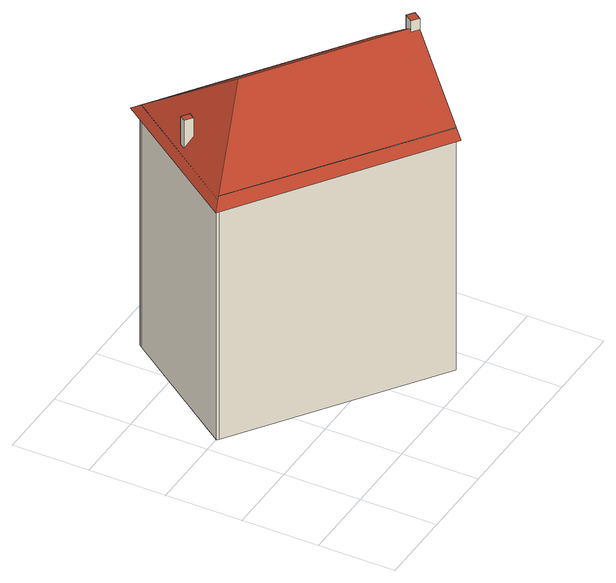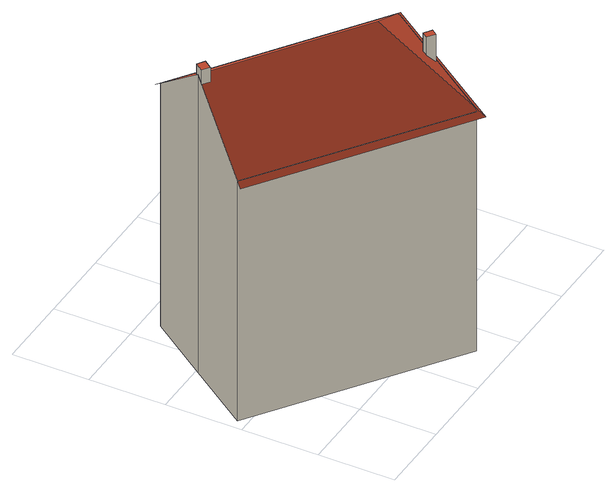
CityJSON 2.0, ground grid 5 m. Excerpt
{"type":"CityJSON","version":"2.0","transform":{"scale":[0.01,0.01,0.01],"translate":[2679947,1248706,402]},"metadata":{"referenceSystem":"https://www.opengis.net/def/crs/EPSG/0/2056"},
"CityObjects":{
"building1":{"type":"Building","attributes":{"class":"BB01","Herkunft":"EE_LB_2007","QualitaetStatus":1,"FileCreationDate":"2012-04-10","Region":7,"GebaeudeStatus":1},"children":["building1-1","building1-2","building1-3"]},
"building1-1":{"type":"BuildingPart","attributes":{"Geomtype":1},"parents":["building1"],"geometry":[{"type":"MultiSurface","lod":"2","boundaries":[[[0,1,2,3]],[[2,4,5,6]],[[4,1,7,5]],[[8,7,1,9]],[[8,9,0,10]],[[0,3,11,10]],[[3,12,13,11]],[[12,2,6,13]],[[14,8,15,16]],[[8,14,17,18]],[[14,16,17]]],"semantics":{"surfaces":[{"type":"GroundSurface"},{"type":"WallSurface"},{"type":"RoofSurface"}],"values":[0,1,1,1,1,1,1,1,2,2,2]}}]},
"building1-2":{"type":"BuildingPart","attributes":{"Geomtype":2},"parents":["building1"],"geometry":[{"type":"MultiSurface","lod":"2","boundaries":[[[19,20,21,22,23]],[[24,25,22,21]],[[26,27,25,24,8]],[[19,23,27,26]],[[22,25,27,23]]],"semantics":{"surfaces":[{"type":"WallSurface"},{"type":"RoofSurface"}],"values":[0,0,0,0,1]}}]},
"building1-3":{"type":"BuildingPart","attributes":{"Geomtype":2},"parents":["building1"],"geometry":[{"type":"MultiSurface","lod":"2","boundaries":[[[28,29,30,31]],[[32,33,29,28]],[[32,34,35,33]],[[34,31,30,35]],[[29,33,35,30]]],"semantics":{"surfaces":[{"type":"WallSurface"},{"type":"RoofSurface"}],"values":[0,0,0,0,1]}}]}
},
"vertices":[
[1938,936,74],[1353,112,74],[110,999,74],[693,1819,74],[121,990,74],[121,990,1821],[110,999,1806],[1353,112,1815],[1639,515,2211],[1639,515,74],[1938,936,1795],[693,1819,1792],[681,1802,74],[681,1802,1810],[698,1178,2211],[1961,968,1764],[679,1872,1764],[37,963,1764],[1316,61,1764],
[1621,586,2173],[1593,547,2211],[1582,532,2197],[1582,532,2276],[1621,586,2276],[1628,499,2197],[1628,499,2276],[1666,553,2173],[1666,553,2276],
[435,1414,1833],[435,1414,2031],[485,1379,2031],[485,1379,1899],[408,1377,1833],[408,1377,2031],[458,1342,1899],[458,1342,2031]
]}
